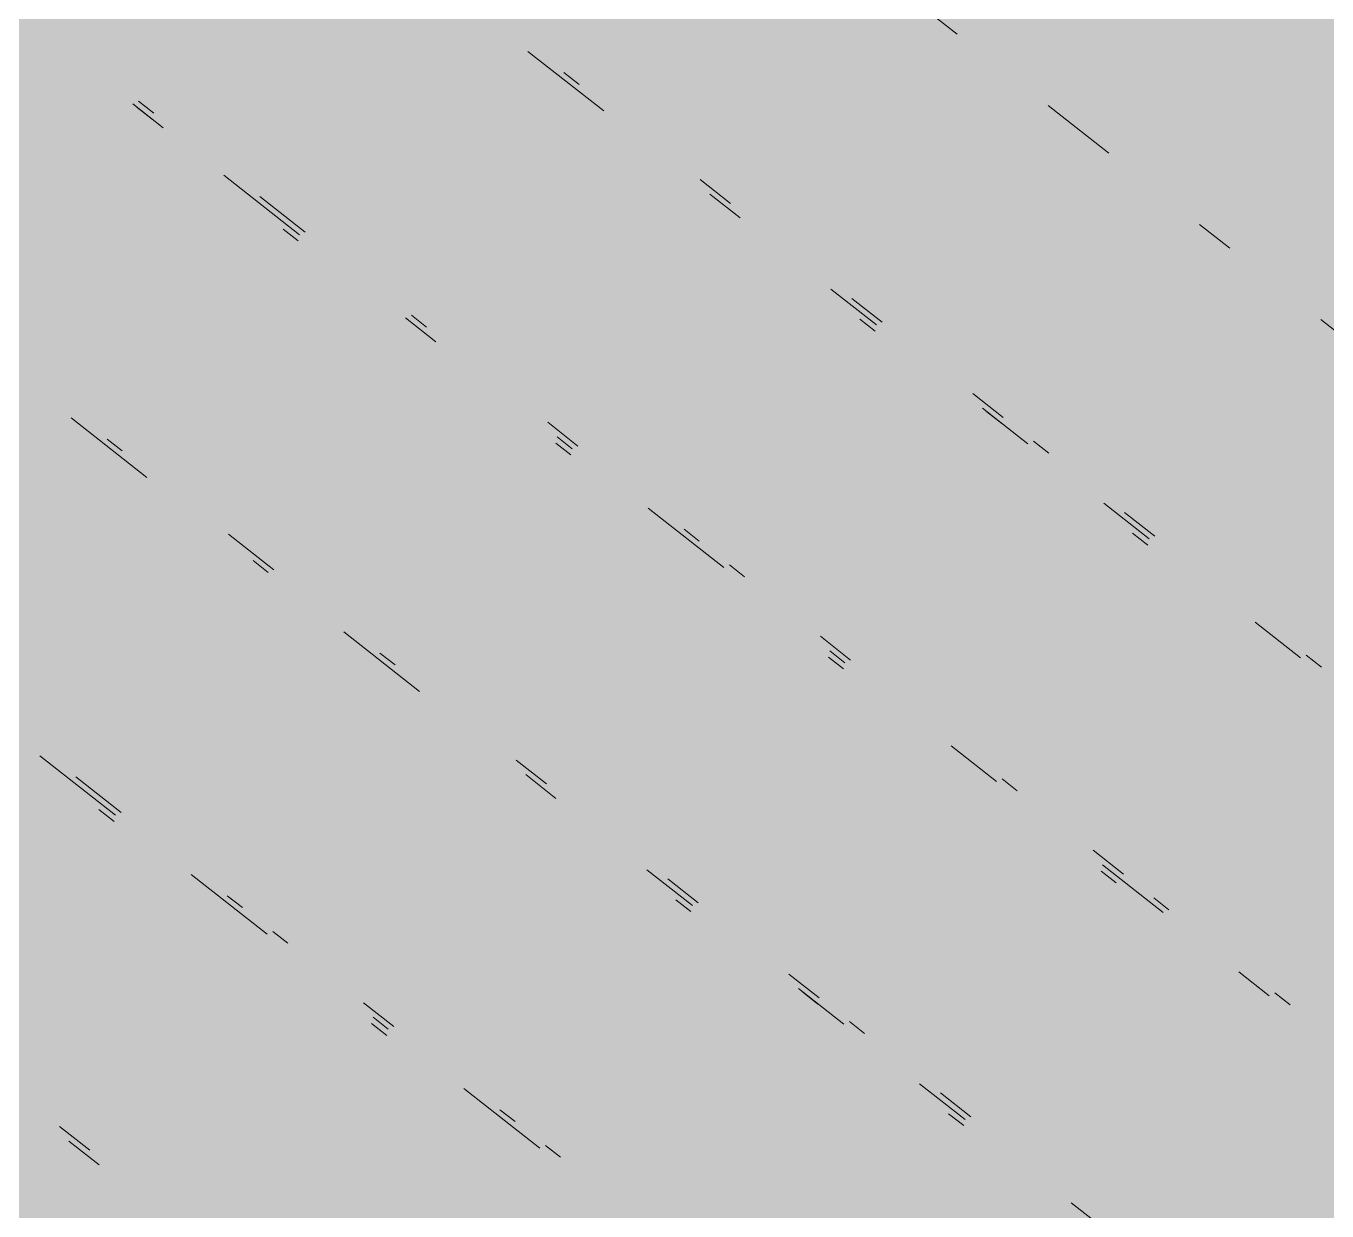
# Paper-space layout '03 3D Building and Roof' of a CAD drawing. Header units: millimetres. Extents: x 5 to 415, y 5 to 292.
# Drawn here: x 278.572 to 281.434, y 73.742 to 76.349 of the extents above; entities that cross this region are included whole.
import ezdxf

# ---------------------------------------------------------------- set-up
doc = ezdxf.new("R2010")
doc.units = ezdxf.units.MM
doc.layers.add('EXISTING', color=7, linetype='Continuous')
doc.layers.add('IMAGES', color=7, linetype='Continuous')

# ---------------------------------------------------------------- blocks, each defined once
blk = doc.blocks.new('SHEET_03')
at = {"layer": 'EXISTING', "color": 250, "lineweight": 9}
for p, q in [((280.5539, 76.3835), (280.6205, 76.3312)), ((279.6763, 76.2933), (279.8429, 76.1625)), ((279.7888, 76.2207), (279.7554, 76.2468)), ((278.8531, 76.1577), (278.8198, 76.1838)), ((278.8073, 76.178), (278.8739, 76.1256)), ((278.85, 76.144), (278.8167, 76.1701)), ((280.8205, 76.1742), (280.9538, 76.0696)), ((279.0072, 76.021), (279.1739, 75.8902)), ((280.122, 75.9591), (280.0554, 76.0114)), ((279.1864, 75.8961), (279.0864, 75.9745)), ((280.0762, 75.9794), (280.1429, 75.9271)), ((279.1708, 75.8765), (279.1375, 75.9027)), ((281.1537, 75.9126), (281.2204, 75.8603)), ((280.3428, 75.7701), (280.4428, 75.6916)), ((280.4553, 75.6975), (280.3886, 75.7498)), ((279.4072, 75.7071), (279.4738, 75.6548)), ((279.453, 75.6868), (279.4197, 75.713)), ((280.4397, 75.678), (280.4064, 75.7041)), ((281.4203, 75.7034), (281.5536, 75.5987)), ((280.7219, 75.4882), (280.6552, 75.5405)), ((280.6761, 75.5085), (280.7761, 75.43)), ((280.7188, 75.4745), (280.6855, 75.5007)), ((278.6715, 75.4871), (278.8381, 75.3563)), ((279.7862, 75.4252), (279.7196, 75.4775)), ((278.7839, 75.4145), (278.7506, 75.4407)), ((279.7404, 75.4455), (279.7738, 75.4193)), ((279.7707, 75.4057), (279.7374, 75.4318)), ((280.8219, 75.4097), (280.7885, 75.4359)), ((280.9427, 75.2992), (281.0427, 75.2208)), ((279.9404, 75.2886), (280.107, 75.1578)), ((281.0552, 75.2266), (280.9885, 75.279)), ((280.0529, 75.2159), (280.0195, 75.2421)), ((279.1172, 75.1529), (279.0172, 75.2314)), ((281.0396, 75.2071), (281.0063, 75.2332)), ((279.0714, 75.1732), (279.1047, 75.1471)), ((280.1528, 75.1375), (280.1195, 75.1636)), ((281.276, 75.0377), (281.3759, 74.9592)), ((279.2714, 75.0163), (279.438, 74.8855)), ((280.3861, 74.9543), (280.3195, 75.0067)), ((279.3838, 74.9436), (279.3505, 74.9698)), ((280.3706, 74.9348), (280.3373, 74.961)), ((280.3403, 74.9746), (280.3736, 74.9485)), ((281.4218, 74.9389), (281.3884, 74.965)), ((280.6069, 74.7654), (280.7069, 74.6869)), ((278.6023, 74.744), (278.769, 74.6132)), ((279.7171, 74.6821), (279.6504, 74.7344)), ((278.7814, 74.619), (278.6815, 74.6975)), ((279.6713, 74.7024), (279.7379, 74.65)), ((280.7527, 74.6666), (280.7194, 74.6928)), ((278.7659, 74.5995), (278.7326, 74.6257)), ((280.986, 74.4835), (280.9194, 74.5358)), ((280.9402, 74.5038), (281.0735, 74.3991)), ((278.9356, 74.4824), (279.1022, 74.3516)), ((279.9379, 74.4931), (280.0379, 74.4146)), ((280.0504, 74.4205), (279.9837, 74.4728)), ((280.9705, 74.4639), (280.9371, 74.4901)), ((279.0481, 74.4098), (279.0147, 74.4359)), ((280.0348, 74.4009), (280.0015, 74.4271)), ((281.086, 74.405), (281.0527, 74.4312)), ((279.148, 74.3313), (279.1147, 74.3575)), ((281.2401, 74.2684), (281.3068, 74.216)), ((280.317, 74.2112), (280.2503, 74.2635)), ((280.2712, 74.2315), (280.3711, 74.153)), ((280.3139, 74.1975), (280.2806, 74.2237)), ((281.3526, 74.1957), (281.3193, 74.2219)), ((279.3813, 74.1482), (279.3147, 74.2005)), ((279.3658, 74.1286), (279.3324, 74.1548)), ((279.3355, 74.1685), (279.3688, 74.1423)), ((280.4169, 74.1327), (280.3836, 74.1589)), ((279.5355, 74.0115), (279.7021, 73.8807)), ((280.5378, 74.0222), (280.6377, 73.9437)), ((280.6502, 73.9496), (280.5836, 74.0019)), ((279.6479, 73.9389), (279.6146, 73.9651)), ((280.6347, 73.9301), (280.6014, 73.9562)), ((278.7123, 73.8759), (278.6456, 73.9282)), ((278.6665, 73.8962), (278.7331, 73.8439)), ((279.7479, 73.8604), (279.7146, 73.8866)), ((280.871, 73.7606), (280.971, 73.6822))]:
    blk.add_line(p, q, dxfattribs=at)
at = {"layer": 'IMAGES', "color": 7}
for points in [[(278.4455, 76.3482), (278.6382, 76.3482), (278.4455, 76.4446), (278.6382, 76.4446)], [(278.6382, 76.3482), (278.7345, 76.3482), (278.6382, 76.4446), (278.7345, 76.4446)], [(278.7345, 76.3482), (278.8309, 76.3482), (278.7345, 76.4446), (278.8309, 76.4446)], [(278.8309, 76.3482), (279.3127, 76.3482), (278.8309, 76.4446), (279.3127, 76.4446)], [(279.3127, 76.3482), (279.4091, 76.3482), (279.3127, 76.4446), (279.4091, 76.4446)], [(279.4091, 76.3482), (279.6982, 76.3482), (279.4091, 76.4446), (279.6982, 76.4446)], [(279.6982, 76.3482), (279.7945, 76.3482), (279.6982, 76.4446), (279.7945, 76.4446)], [(279.7945, 76.3482), (280.3727, 76.3482), (279.7945, 76.4446), (280.3727, 76.4446)], [(280.3727, 76.3482), (280.4691, 76.3482), (280.3727, 76.4446), (280.4691, 76.4446)], [(280.4691, 76.3482), (280.7582, 76.3482), (280.4691, 76.4446), (280.7582, 76.4446)], [(280.7582, 76.3482), (280.8545, 76.3482), (280.7582, 76.4446), (280.8545, 76.4446)], [(280.8545, 76.3482), (280.9509, 76.3482), (280.8545, 76.4446), (280.9509, 76.4446)], [(280.9509, 76.3482), (281.4327, 76.3482), (280.9509, 76.4446), (281.4327, 76.4446)], [(281.4327, 76.3482), (281.5291, 76.3482), (281.4327, 76.4446), (281.5291, 76.4446)], [(278.5418, 76.2518), (278.7345, 76.2518), (278.5418, 76.3482), (278.7345, 76.3482)], [(278.7345, 76.2518), (278.8309, 76.2518), (278.7345, 76.3482), (278.8309, 76.3482)], [(278.8309, 76.2518), (278.9273, 76.2518), (278.8309, 76.3482), (278.9273, 76.3482)], [(278.9273, 76.2518), (279.4091, 76.2518), (278.9273, 76.3482), (279.4091, 76.3482)], [(279.4091, 76.2518), (279.5055, 76.2518), (279.4091, 76.3482), (279.5055, 76.3482)], [(279.5055, 76.2518), (279.6018, 76.2518), (279.5055, 76.3482), (279.6018, 76.3482)], [(279.6018, 76.2518), (279.7945, 76.2518), (279.6018, 76.3482), (279.7945, 76.3482)], [(279.7945, 76.2518), (279.8909, 76.2518), (279.7945, 76.3482), (279.8909, 76.3482)], [(279.8909, 76.2518), (280.3727, 76.2518), (279.8909, 76.3482), (280.3727, 76.3482)], [(280.3727, 76.2518), (280.4691, 76.2518), (280.3727, 76.3482), (280.4691, 76.3482)], [(280.4691, 76.2518), (280.5655, 76.2518), (280.4691, 76.3482), (280.5655, 76.3482)], [(280.5655, 76.2518), (280.6618, 76.2518), (280.5655, 76.3482), (280.6618, 76.3482)], [(280.6618, 76.2518), (280.7582, 76.2518), (280.6618, 76.3482), (280.7582, 76.3482)], [(280.7582, 76.2518), (280.8545, 76.2518), (280.7582, 76.3482), (280.8545, 76.3482)], [(280.8545, 76.2518), (280.9509, 76.2518), (280.8545, 76.3482), (280.9509, 76.3482)], [(280.9509, 76.2518), (281.1436, 76.2518), (280.9509, 76.3482), (281.1436, 76.3482)], [(281.1436, 76.2518), (281.5291, 76.2518), (281.1436, 76.3482), (281.5291, 76.3482)], [(278.5418, 76.1554), (278.6382, 76.1554), (278.5418, 76.2518), (278.6382, 76.2518)], [(278.6382, 76.1554), (278.7345, 76.1554), (278.6382, 76.2518), (278.7345, 76.2518)], [(278.7345, 76.1554), (278.8309, 76.1554), (278.7345, 76.2518), (278.8309, 76.2518)], [(278.8309, 76.1554), (278.9273, 76.1554), (278.8309, 76.2518), (278.9273, 76.2518)], [(278.9273, 76.1554), (279.0236, 76.1554), (278.9273, 76.2518), (279.0236, 76.2518)], [(279.0236, 76.1554), (279.12, 76.1554), (279.0236, 76.2518), (279.12, 76.2518)], [(279.12, 76.1554), (279.6982, 76.1554), (279.12, 76.2518), (279.6982, 76.2518)], [(279.6982, 76.1554), (279.8909, 76.1554), (279.6982, 76.2518), (279.8909, 76.2518)], [(279.8909, 76.1554), (279.9873, 76.1554), (279.8909, 76.2518), (279.9873, 76.2518)], [(279.9873, 76.1554), (280.4691, 76.1554), (279.9873, 76.2518), (280.4691, 76.2518)], [(280.4691, 76.1554), (280.5655, 76.1554), (280.4691, 76.2518), (280.5655, 76.2518)], [(280.5655, 76.1554), (280.6618, 76.1554), (280.5655, 76.2518), (280.6618, 76.2518)], [(280.6618, 76.1554), (280.7582, 76.1554), (280.6618, 76.2518), (280.7582, 76.2518)], [(280.7582, 76.1554), (281.0473, 76.1554), (280.7582, 76.2518), (281.0473, 76.2518)], [(281.0473, 76.1554), (281.1436, 76.1554), (281.0473, 76.2518), (281.1436, 76.2518)], [(281.1436, 76.1554), (281.24, 76.1554), (281.1436, 76.2518), (281.24, 76.2518)], [(281.24, 76.1554), (281.6255, 76.1554), (281.24, 76.2518), (281.6255, 76.2518)], [(278.1564, 76.059), (278.6382, 76.059), (278.1564, 76.1554), (278.6382, 76.1554)], [(278.6382, 76.059), (278.7345, 76.059), (278.6382, 76.1554), (278.7345, 76.1554)], [(278.7345, 76.059), (278.8309, 76.059), (278.7345, 76.1554), (278.8309, 76.1554)], [(278.8309, 76.059), (278.9273, 76.059), (278.8309, 76.1554), (278.9273, 76.1554)], [(278.9273, 76.059), (279.0236, 76.059), (278.9273, 76.1554), (279.0236, 76.1554)], [(279.0236, 76.059), (279.12, 76.059), (279.0236, 76.1554), (279.12, 76.1554)], [(279.12, 76.059), (279.2164, 76.059), (279.12, 76.1554), (279.2164, 76.1554)], [(279.2164, 76.059), (279.7945, 76.059), (279.2164, 76.1554), (279.7945, 76.1554)], [(279.7945, 76.059), (279.9873, 76.059), (279.7945, 76.1554), (279.9873, 76.1554)], [(279.9873, 76.059), (280.0836, 76.059), (279.9873, 76.1554), (280.0836, 76.1554)], [(280.0836, 76.059), (280.18, 76.059), (280.0836, 76.1554), (280.18, 76.1554)], [(280.18, 76.059), (280.6618, 76.059), (280.18, 76.1554), (280.6618, 76.1554)], [(280.6618, 76.059), (280.7582, 76.059), (280.6618, 76.1554), (280.7582, 76.1554)], [(280.7582, 76.059), (280.8545, 76.059), (280.7582, 76.1554), (280.8545, 76.1554)], [(280.8545, 76.059), (280.9509, 76.059), (280.8545, 76.1554), (280.9509, 76.1554)], [(280.9509, 76.059), (281.0473, 76.059), (280.9509, 76.1554), (281.0473, 76.1554)], [(281.0473, 76.059), (281.1436, 76.059), (281.0473, 76.1554), (281.1436, 76.1554)], [(281.1436, 76.059), (281.24, 76.059), (281.1436, 76.1554), (281.24, 76.1554)], [(281.24, 76.059), (281.3364, 76.059), (281.24, 76.1554), (281.3364, 76.1554)], [(281.3364, 76.059), (281.8182, 76.059), (281.3364, 76.1554), (281.8182, 76.1554)], [(278.2527, 75.9626), (278.7345, 75.9626), (278.2527, 76.059), (278.7345, 76.059)], [(278.7345, 75.9626), (278.8309, 75.9626), (278.7345, 76.059), (278.8309, 76.059)], [(278.8309, 75.9626), (278.9273, 75.9626), (278.8309, 76.059), (278.9273, 76.059)], [(278.9273, 75.9626), (279.0236, 75.9626), (278.9273, 76.059), (279.0236, 76.059)], [(279.0236, 75.9626), (279.12, 75.9626), (279.0236, 76.059), (279.12, 76.059)], [(279.12, 75.9626), (279.2164, 75.9626), (279.12, 76.059), (279.2164, 76.059)], [(279.2164, 75.9626), (279.3127, 75.9626), (279.2164, 76.059), (279.3127, 76.059)], [(279.3127, 75.9626), (279.7945, 75.9626), (279.3127, 76.059), (279.7945, 76.059)], [(279.7945, 75.9626), (279.8909, 75.9626), (279.7945, 76.059), (279.8909, 76.059)], [(279.8909, 75.9626), (279.9873, 75.9626), (279.8909, 76.059), (279.9873, 76.059)], [(279.9873, 75.9626), (280.18, 75.9626), (279.9873, 76.059), (280.18, 76.059)], [(280.18, 75.9626), (280.2764, 75.9626), (280.18, 76.059), (280.2764, 76.059)], [(280.2764, 75.9626), (280.7582, 75.9626), (280.2764, 76.059), (280.7582, 76.059)], [(280.7582, 75.9626), (280.8545, 75.9626), (280.7582, 76.059), (280.8545, 76.059)], [(280.8545, 75.9626), (280.9509, 75.9626), (280.8545, 76.059), (280.9509, 76.059)], [(280.9509, 75.9626), (281.0473, 75.9626), (280.9509, 76.059), (281.0473, 76.059)], [(281.0473, 75.9626), (281.3364, 75.9626), (281.0473, 76.059), (281.3364, 76.059)], [(281.3364, 75.9626), (281.4327, 75.9626), (281.3364, 76.059), (281.4327, 76.059)], [(281.4327, 75.9626), (281.5291, 75.9626), (281.4327, 76.059), (281.5291, 76.059)], [(278.3491, 75.8662), (278.8309, 75.8662), (278.3491, 75.9626), (278.8309, 75.9626)], [(278.8309, 75.8662), (279.0236, 75.8662), (278.8309, 75.9626), (279.0236, 75.9626)], [(279.0236, 75.8662), (279.2164, 75.8662), (279.0236, 75.9626), (279.2164, 75.9626)], [(279.2164, 75.8662), (279.3127, 75.8662), (279.2164, 75.9626), (279.3127, 75.9626)], [(279.3127, 75.8662), (279.4091, 75.8662), (279.3127, 75.9626), (279.4091, 75.9626)], [(279.4091, 75.8662), (279.8909, 75.8662), (279.4091, 75.9626), (279.8909, 75.9626)], [(279.8909, 75.8662), (279.9873, 75.8662), (279.8909, 75.9626), (279.9873, 75.9626)], [(279.9873, 75.8662), (280.0836, 75.8662), (279.9873, 75.9626), (280.0836, 75.9626)], [(280.0836, 75.8662), (280.2764, 75.8662), (280.0836, 75.9626), (280.2764, 75.9626)], [(280.2764, 75.8662), (280.3727, 75.8662), (280.2764, 75.9626), (280.3727, 75.9626)], [(280.3727, 75.8662), (280.8545, 75.8662), (280.3727, 75.9626), (280.8545, 75.9626)], [(280.8545, 75.8662), (280.9509, 75.8662), (280.8545, 75.9626), (280.9509, 75.9626)], [(280.9509, 75.8662), (281.0473, 75.8662), (280.9509, 75.9626), (281.0473, 75.9626)], [(281.0473, 75.8662), (281.1436, 75.8662), (281.0473, 75.9626), (281.1436, 75.9626)], [(281.1436, 75.8662), (281.24, 75.8662), (281.1436, 75.9626), (281.24, 75.9626)], [(281.24, 75.8662), (281.4327, 75.8662), (281.24, 75.9626), (281.4327, 75.9626)], [(281.4327, 75.8662), (281.6255, 75.8662), (281.4327, 75.9626), (281.6255, 75.9626)], [(278.5418, 75.7698), (279.0236, 75.7698), (278.5418, 75.8662), (279.0236, 75.8662)], [(279.0236, 75.7698), (279.12, 75.7698), (279.0236, 75.8662), (279.12, 75.8662)], [(279.12, 75.7698), (279.2164, 75.7698), (279.12, 75.8662), (279.2164, 75.8662)], [(279.2164, 75.7698), (279.4091, 75.7698), (279.2164, 75.8662), (279.4091, 75.8662)], [(279.4091, 75.7698), (279.5055, 75.7698), (279.4091, 75.8662), (279.5055, 75.8662)], [(279.5055, 75.7698), (279.9873, 75.7698), (279.5055, 75.8662), (279.9873, 75.8662)], [(279.9873, 75.7698), (280.0836, 75.7698), (279.9873, 75.8662), (280.0836, 75.8662)], [(280.0836, 75.7698), (280.18, 75.7698), (280.0836, 75.8662), (280.18, 75.8662)], [(280.18, 75.7698), (280.3727, 75.7698), (280.18, 75.8662), (280.3727, 75.8662)], [(280.3727, 75.7698), (280.4691, 75.7698), (280.3727, 75.8662), (280.4691, 75.8662)], [(280.4691, 75.7698), (280.5655, 75.7698), (280.4691, 75.8662), (280.5655, 75.8662)], [(280.5655, 75.7698), (281.0473, 75.7698), (280.5655, 75.8662), (281.0473, 75.8662)], [(281.0473, 75.7698), (281.1436, 75.7698), (281.0473, 75.8662), (281.1436, 75.8662)], [(281.1436, 75.7698), (281.24, 75.7698), (281.1436, 75.8662), (281.24, 75.8662)], [(281.24, 75.7698), (281.3364, 75.7698), (281.24, 75.8662), (281.3364, 75.8662)], [(281.3364, 75.7698), (281.4327, 75.7698), (281.3364, 75.8662), (281.4327, 75.8662)], [(281.4327, 75.7698), (281.5291, 75.7698), (281.4327, 75.8662), (281.5291, 75.8662)], [(278.5418, 75.6734), (278.6382, 75.6734), (278.5418, 75.7698), (278.6382, 75.7698)], [(278.6382, 75.6734), (279.12, 75.6734), (278.6382, 75.7698), (279.12, 75.7698)], [(279.12, 75.6734), (279.2164, 75.6734), (279.12, 75.7698), (279.2164, 75.7698)], [(279.2164, 75.6734), (279.3127, 75.6734), (279.2164, 75.7698), (279.3127, 75.7698)], [(279.3127, 75.6734), (279.5055, 75.6734), (279.3127, 75.7698), (279.5055, 75.7698)], [(279.5055, 75.6734), (280.0836, 75.6734), (279.5055, 75.7698), (280.0836, 75.7698)], [(280.0836, 75.6734), (280.18, 75.6734), (280.0836, 75.7698), (280.18, 75.7698)], [(280.18, 75.6734), (280.2764, 75.6734), (280.18, 75.7698), (280.2764, 75.7698)], [(280.2764, 75.6734), (280.3727, 75.6734), (280.2764, 75.7698), (280.3727, 75.7698)], [(280.3727, 75.6734), (280.4691, 75.6734), (280.3727, 75.7698), (280.4691, 75.7698)], [(280.4691, 75.6734), (280.5655, 75.6734), (280.4691, 75.7698), (280.5655, 75.7698)], [(280.5655, 75.6734), (280.6618, 75.6734), (280.5655, 75.7698), (280.6618, 75.7698)], [(280.6618, 75.6734), (281.24, 75.6734), (280.6618, 75.7698), (281.24, 75.7698)], [(281.24, 75.6734), (281.3364, 75.6734), (281.24, 75.7698), (281.3364, 75.7698)], [(281.3364, 75.6734), (281.5291, 75.6734), (281.3364, 75.7698), (281.5291, 75.7698)], [(278.5418, 75.577), (278.6382, 75.577), (278.5418, 75.6734), (278.6382, 75.6734)], [(278.6382, 75.577), (278.7345, 75.577), (278.6382, 75.6734), (278.7345, 75.6734)], [(278.7345, 75.577), (278.8309, 75.577), (278.7345, 75.6734), (278.8309, 75.6734)], [(278.8309, 75.577), (279.3127, 75.577), (278.8309, 75.6734), (279.3127, 75.6734)], [(279.3127, 75.577), (279.4091, 75.577), (279.3127, 75.6734), (279.4091, 75.6734)], [(279.4091, 75.577), (279.6018, 75.577), (279.4091, 75.6734), (279.6018, 75.6734)], [(279.6018, 75.577), (279.6982, 75.577), (279.6018, 75.6734), (279.6982, 75.6734)], [(279.6982, 75.577), (279.7945, 75.577), (279.6982, 75.6734), (279.7945, 75.6734)], [(279.7945, 75.577), (280.2764, 75.577), (279.7945, 75.6734), (280.2764, 75.6734)], [(280.2764, 75.577), (280.3727, 75.577), (280.2764, 75.6734), (280.3727, 75.6734)], [(280.3727, 75.577), (280.4691, 75.577), (280.3727, 75.6734), (280.4691, 75.6734)], [(280.4691, 75.577), (280.5655, 75.577), (280.4691, 75.6734), (280.5655, 75.6734)], [(280.5655, 75.577), (280.6618, 75.577), (280.5655, 75.6734), (280.6618, 75.6734)], [(280.6618, 75.577), (280.7582, 75.577), (280.6618, 75.6734), (280.7582, 75.6734)], [(280.7582, 75.577), (281.24, 75.577), (280.7582, 75.6734), (281.24, 75.6734)], [(281.24, 75.577), (281.3364, 75.577), (281.24, 75.6734), (281.3364, 75.6734)], [(281.3364, 75.577), (281.4327, 75.577), (281.3364, 75.6734), (281.4327, 75.6734)], [(281.4327, 75.577), (281.5291, 75.577), (281.4327, 75.6734), (281.5291, 75.6734)], [(278.5418, 75.4806), (278.7345, 75.4806), (278.5418, 75.577), (278.7345, 75.577)], [(278.7345, 75.4806), (278.8309, 75.4806), (278.7345, 75.577), (278.8309, 75.577)], [(278.8309, 75.4806), (278.9273, 75.4806), (278.8309, 75.577), (278.9273, 75.577)], [(278.9273, 75.4806), (279.5055, 75.4806), (278.9273, 75.577), (279.5055, 75.577)], [(279.5055, 75.4806), (279.6018, 75.4806), (279.5055, 75.577), (279.6018, 75.577)], [(279.6018, 75.4806), (279.6982, 75.4806), (279.6018, 75.577), (279.6982, 75.577)], [(279.6982, 75.4806), (279.7945, 75.4806), (279.6982, 75.577), (279.7945, 75.577)], [(279.7945, 75.4806), (279.8909, 75.4806), (279.7945, 75.577), (279.8909, 75.577)], [(279.8909, 75.4806), (280.3727, 75.4806), (279.8909, 75.577), (280.3727, 75.577)], [(280.3727, 75.4806), (280.4691, 75.4806), (280.3727, 75.577), (280.4691, 75.577)], [(280.4691, 75.4806), (280.5655, 75.4806), (280.4691, 75.577), (280.5655, 75.577)], [(280.5655, 75.4806), (280.7582, 75.4806), (280.5655, 75.577), (280.7582, 75.577)], [(280.7582, 75.4806), (280.8545, 75.4806), (280.7582, 75.577), (280.8545, 75.577)], [(280.8545, 75.4806), (281.3364, 75.4806), (280.8545, 75.577), (281.3364, 75.577)], [(281.3364, 75.4806), (281.4327, 75.4806), (281.3364, 75.577), (281.4327, 75.577)], [(281.4327, 75.4806), (281.5291, 75.4806), (281.4327, 75.577), (281.5291, 75.577)], [(278.5418, 75.3842), (278.6382, 75.3842), (278.5418, 75.4806), (278.6382, 75.4806)], [(278.6382, 75.3842), (278.8309, 75.3842), (278.6382, 75.4806), (278.8309, 75.4806)], [(278.8309, 75.3842), (278.9273, 75.3842), (278.8309, 75.4806), (278.9273, 75.4806)], [(278.9273, 75.3842), (279.0236, 75.3842), (278.9273, 75.4806), (279.0236, 75.4806)], [(279.0236, 75.3842), (279.5055, 75.3842), (279.0236, 75.4806), (279.5055, 75.4806)], [(279.5055, 75.3842), (279.6018, 75.3842), (279.5055, 75.4806), (279.6018, 75.4806)], [(279.6018, 75.3842), (279.6982, 75.3842), (279.6018, 75.4806), (279.6982, 75.4806)], [(279.6982, 75.3842), (279.8909, 75.3842), (279.6982, 75.4806), (279.8909, 75.4806)], [(279.8909, 75.3842), (279.9873, 75.3842), (279.8909, 75.4806), (279.9873, 75.4806)], [(279.9873, 75.3842), (280.5655, 75.3842), (279.9873, 75.4806), (280.5655, 75.4806)], [(280.5655, 75.3842), (280.6618, 75.3842), (280.5655, 75.4806), (280.6618, 75.4806)], [(280.6618, 75.3842), (280.8545, 75.3842), (280.6618, 75.4806), (280.8545, 75.4806)], [(280.8545, 75.3842), (280.9509, 75.3842), (280.8545, 75.4806), (280.9509, 75.4806)], [(280.9509, 75.3842), (281.0473, 75.3842), (280.9509, 75.4806), (281.0473, 75.4806)], [(281.0473, 75.3842), (281.5291, 75.3842), (281.0473, 75.4806), (281.5291, 75.4806)], [(278.1564, 75.2878), (278.6382, 75.2878), (278.1564, 75.3842), (278.6382, 75.3842)], [(278.6382, 75.2878), (278.7345, 75.2878), (278.6382, 75.3842), (278.7345, 75.3842)], [(278.7345, 75.2878), (278.9273, 75.2878), (278.7345, 75.3842), (278.9273, 75.3842)], [(278.9273, 75.2878), (279.0236, 75.2878), (278.9273, 75.3842), (279.0236, 75.3842)], [(279.0236, 75.2878), (279.6018, 75.2878), (279.0236, 75.3842), (279.6018, 75.3842)], [(279.6018, 75.2878), (279.6982, 75.2878), (279.6018, 75.3842), (279.6982, 75.3842)], [(279.6982, 75.2878), (279.7945, 75.2878), (279.6982, 75.3842), (279.7945, 75.3842)], [(279.7945, 75.2878), (279.9873, 75.2878), (279.7945, 75.3842), (279.9873, 75.3842)], [(279.9873, 75.2878), (280.0836, 75.2878), (279.9873, 75.3842), (280.0836, 75.3842)], [(280.0836, 75.2878), (280.18, 75.2878), (280.0836, 75.3842), (280.18, 75.3842)], [(280.18, 75.2878), (280.7582, 75.2878), (280.18, 75.3842), (280.7582, 75.3842)], [(280.7582, 75.2878), (280.8545, 75.2878), (280.7582, 75.3842), (280.8545, 75.3842)], [(280.8545, 75.2878), (280.9509, 75.2878), (280.8545, 75.3842), (280.9509, 75.3842)], [(280.9509, 75.2878), (281.0473, 75.2878), (280.9509, 75.3842), (281.0473, 75.3842)], [(281.0473, 75.2878), (281.6255, 75.2878), (281.0473, 75.3842), (281.6255, 75.3842)], [(278.2527, 75.1914), (278.7345, 75.1914), (278.2527, 75.2878), (278.7345, 75.2878)], [(278.7345, 75.1914), (278.8309, 75.1914), (278.7345, 75.2878), (278.8309, 75.2878)], [(278.8309, 75.1914), (278.9273, 75.1914), (278.8309, 75.2878), (278.9273, 75.2878)], [(278.9273, 75.1914), (279.12, 75.1914), (278.9273, 75.2878), (279.12, 75.2878)], [(279.12, 75.1914), (279.2164, 75.1914), (279.12, 75.2878), (279.2164, 75.2878)], [(279.2164, 75.1914), (279.7945, 75.1914), (279.2164, 75.2878), (279.7945, 75.2878)], [(279.7945, 75.1914), (279.8909, 75.1914), (279.7945, 75.2878), (279.8909, 75.2878)], [(279.8909, 75.1914), (280.0836, 75.1914), (279.8909, 75.2878), (280.0836, 75.2878)], [(280.0836, 75.1914), (280.18, 75.1914), (280.0836, 75.2878), (280.18, 75.2878)], [(280.18, 75.1914), (280.2764, 75.1914), (280.18, 75.2878), (280.2764, 75.2878)], [(280.2764, 75.1914), (280.7582, 75.1914), (280.2764, 75.2878), (280.7582, 75.2878)], [(280.7582, 75.1914), (280.8545, 75.1914), (280.7582, 75.2878), (280.8545, 75.2878)], [(280.8545, 75.1914), (280.9509, 75.1914), (280.8545, 75.2878), (280.9509, 75.2878)], [(280.9509, 75.1914), (281.1436, 75.1914), (280.9509, 75.2878), (281.1436, 75.2878)], [(281.1436, 75.1914), (281.24, 75.1914), (281.1436, 75.2878), (281.24, 75.2878)], [(281.24, 75.1914), (281.3364, 75.1914), (281.24, 75.2878), (281.3364, 75.2878)], [(281.3364, 75.1914), (281.7218, 75.1914), (281.3364, 75.2878), (281.7218, 75.2878)], [(278.3491, 75.095), (278.9273, 75.095), (278.3491, 75.1914), (278.9273, 75.1914)], [(278.9273, 75.095), (279.0236, 75.095), (278.9273, 75.1914), (279.0236, 75.1914)], [(279.0236, 75.095), (279.2164, 75.095), (279.0236, 75.1914), (279.2164, 75.1914)], [(279.2164, 75.095), (279.8909, 75.095), (279.2164, 75.1914), (279.8909, 75.1914)], [(279.8909, 75.095), (279.9873, 75.095), (279.8909, 75.1914), (279.9873, 75.1914)], [(279.9873, 75.095), (280.18, 75.095), (279.9873, 75.1914), (280.18, 75.1914)], [(280.18, 75.095), (280.2764, 75.095), (280.18, 75.1914), (280.2764, 75.1914)], [(280.2764, 75.095), (280.3727, 75.095), (280.2764, 75.1914), (280.3727, 75.1914)], [(280.3727, 75.095), (280.8545, 75.095), (280.3727, 75.1914), (280.8545, 75.1914)], [(280.8545, 75.095), (280.9509, 75.095), (280.8545, 75.1914), (280.9509, 75.1914)], [(280.9509, 75.095), (281.0473, 75.095), (280.9509, 75.1914), (281.0473, 75.1914)], [(281.0473, 75.095), (281.1436, 75.095), (281.0473, 75.1914), (281.1436, 75.1914)], [(281.1436, 75.095), (281.24, 75.095), (281.1436, 75.1914), (281.24, 75.1914)], [(281.24, 75.095), (281.3364, 75.095), (281.24, 75.1914), (281.3364, 75.1914)], [(281.3364, 75.095), (281.4327, 75.095), (281.3364, 75.1914), (281.4327, 75.1914)], [(281.4327, 75.095), (281.8182, 75.095), (281.4327, 75.1914), (281.8182, 75.1914)], [(278.5418, 74.9986), (279.0236, 74.9986), (278.5418, 75.095), (279.0236, 75.095)], [(279.0236, 74.9986), (279.12, 74.9986), (279.0236, 75.095), (279.12, 75.095)], [(279.12, 74.9986), (279.2164, 74.9986), (279.12, 75.095), (279.2164, 75.095)], [(279.2164, 74.9986), (279.3127, 74.9986), (279.2164, 75.095), (279.3127, 75.095)], [(279.3127, 74.9986), (279.4091, 74.9986), (279.3127, 75.095), (279.4091, 75.095)], [(279.4091, 74.9986), (279.5055, 74.9986), (279.4091, 75.095), (279.5055, 75.095)], [(279.5055, 74.9986), (279.9873, 74.9986), (279.5055, 75.095), (279.9873, 75.095)], [(279.9873, 74.9986), (280.0836, 74.9986), (279.9873, 75.095), (280.0836, 75.095)], [(280.0836, 74.9986), (280.18, 74.9986), (280.0836, 75.095), (280.18, 75.095)], [(280.18, 74.9986), (280.3727, 74.9986), (280.18, 75.095), (280.3727, 75.095)], [(280.3727, 74.9986), (280.4691, 74.9986), (280.3727, 75.095), (280.4691, 75.095)], [(280.4691, 74.9986), (280.5655, 74.9986), (280.4691, 75.095), (280.5655, 75.095)], [(280.5655, 74.9986), (281.0473, 74.9986), (280.5655, 75.095), (281.0473, 75.095)], [(281.0473, 74.9986), (281.1436, 74.9986), (281.0473, 75.095), (281.1436, 75.095)], [(281.1436, 74.9986), (281.24, 74.9986), (281.1436, 75.095), (281.24, 75.095)], [(281.24, 74.9986), (281.3364, 74.9986), (281.24, 75.095), (281.3364, 75.095)], [(281.3364, 74.9986), (281.4327, 74.9986), (281.3364, 75.095), (281.4327, 75.095)], [(281.4327, 74.9986), (281.5291, 74.9986), (281.4327, 75.095), (281.5291, 75.095)], [(278.4455, 74.9022), (278.6382, 74.9022), (278.4455, 74.9986), (278.6382, 74.9986)], [(278.6382, 74.9022), (279.12, 74.9022), (278.6382, 74.9986), (279.12, 74.9986)], [(279.12, 74.9022), (279.2164, 74.9022), (279.12, 74.9986), (279.2164, 74.9986)], [(279.2164, 74.9022), (279.3127, 74.9022), (279.2164, 74.9986), (279.3127, 74.9986)], [(279.3127, 74.9022), (279.5055, 74.9022), (279.3127, 74.9986), (279.5055, 74.9986)], [(279.5055, 74.9022), (279.6018, 74.9022), (279.5055, 74.9986), (279.6018, 74.9986)], [(279.6018, 74.9022), (280.2764, 74.9022), (279.6018, 74.9986), (280.2764, 74.9986)], [(280.2764, 74.9022), (280.4691, 74.9022), (280.2764, 74.9986), (280.4691, 74.9986)], [(280.4691, 74.9022), (280.6618, 74.9022), (280.4691, 74.9986), (280.6618, 74.9986)], [(280.6618, 74.9022), (281.1436, 74.9022), (280.6618, 74.9986), (281.1436, 74.9986)], [(281.1436, 74.9022), (281.24, 74.9022), (281.1436, 74.9986), (281.24, 74.9986)], [(281.24, 74.9022), (281.3364, 74.9022), (281.24, 74.9986), (281.3364, 74.9986)], [(281.3364, 74.9022), (281.4327, 74.9022), (281.3364, 74.9986), (281.4327, 74.9986)], [(281.4327, 74.9022), (281.5291, 74.9022), (281.4327, 74.9986), (281.5291, 74.9986)], [(278.4455, 74.7094), (278.6382, 74.7094), (278.4455, 74.9022), (278.6382, 74.9022)], [(278.6382, 74.8058), (278.7345, 74.8058), (278.6382, 74.9022), (278.7345, 74.9022)], [(278.7345, 74.8058), (279.2164, 74.8058), (278.7345, 74.9022), (279.2164, 74.9022)], [(279.2164, 74.8058), (279.3127, 74.8058), (279.2164, 74.9022), (279.3127, 74.9022)], [(279.3127, 74.8058), (279.4091, 74.8058), (279.3127, 74.9022), (279.4091, 74.9022)], [(279.4091, 74.8058), (279.5055, 74.8058), (279.4091, 74.9022), (279.5055, 74.9022)], [(279.5055, 74.8058), (279.6018, 74.8058), (279.5055, 74.9022), (279.6018, 74.9022)], [(279.6018, 74.8058), (279.6982, 74.8058), (279.6018, 74.9022), (279.6982, 74.9022)], [(279.6982, 74.8058), (280.3727, 74.8058), (279.6982, 74.9022), (280.3727, 74.9022)], [(280.3727, 74.8058), (280.4691, 74.8058), (280.3727, 74.9022), (280.4691, 74.9022)], [(280.4691, 74.7094), (280.6618, 74.7094), (280.4691, 74.9022), (280.6618, 74.9022)], [(280.6618, 74.8058), (280.7582, 74.8058), (280.6618, 74.9022), (280.7582, 74.9022)], [(280.7582, 74.8058), (281.24, 74.8058), (280.7582, 74.9022), (281.24, 74.9022)], [(281.24, 74.8058), (281.3364, 74.8058), (281.24, 74.9022), (281.3364, 74.9022)], [(281.3364, 74.8058), (281.4327, 74.8058), (281.3364, 74.9022), (281.4327, 74.9022)], [(281.4327, 74.8058), (281.5291, 74.8058), (281.4327, 74.9022), (281.5291, 74.9022)], [(278.6382, 74.7094), (278.7345, 74.7094), (278.6382, 74.8058), (278.7345, 74.8058)], [(278.7345, 74.7094), (278.8309, 74.7094), (278.7345, 74.8058), (278.8309, 74.8058)], [(278.8309, 74.7094), (279.4091, 74.7094), (278.8309, 74.8058), (279.4091, 74.8058)], [(279.4091, 74.7094), (279.5055, 74.7094), (279.4091, 74.8058), (279.5055, 74.8058)], [(279.5055, 74.7094), (279.6982, 74.7094), (279.5055, 74.8058), (279.6982, 74.8058)], [(279.6982, 74.7094), (279.7945, 74.7094), (279.6982, 74.8058), (279.7945, 74.8058)], [(279.7945, 74.7094), (279.8909, 74.7094), (279.7945, 74.8058), (279.8909, 74.8058)], [(279.8909, 74.7094), (280.3727, 74.7094), (279.8909, 74.8058), (280.3727, 74.8058)], [(280.3727, 74.7094), (280.4691, 74.7094), (280.3727, 74.8058), (280.4691, 74.8058)], [(280.6618, 74.7094), (280.7582, 74.7094), (280.6618, 74.8058), (280.7582, 74.8058)], [(280.7582, 74.7094), (280.8545, 74.7094), (280.7582, 74.8058), (280.8545, 74.8058)], [(280.8545, 74.7094), (281.4327, 74.7094), (280.8545, 74.8058), (281.4327, 74.8058)], [(281.4327, 74.7094), (281.5291, 74.7094), (281.4327, 74.8058), (281.5291, 74.8058)], [(278.5418, 74.613), (278.6382, 74.613), (278.5418, 74.7094), (278.6382, 74.7094)], [(278.6382, 74.613), (278.8309, 74.613), (278.6382, 74.7094), (278.8309, 74.7094)], [(278.8309, 74.613), (278.9273, 74.613), (278.8309, 74.7094), (278.9273, 74.7094)], [(278.9273, 74.613), (279.5055, 74.613), (278.9273, 74.7094), (279.5055, 74.7094)], [(279.5055, 74.613), (279.6018, 74.613), (279.5055, 74.7094), (279.6018, 74.7094)], [(279.6018, 74.613), (279.7945, 74.613), (279.6018, 74.7094), (279.7945, 74.7094)], [(279.7945, 74.613), (279.8909, 74.613), (279.7945, 74.7094), (279.8909, 74.7094)], [(279.8909, 74.613), (279.9873, 74.613), (279.8909, 74.7094), (279.9873, 74.7094)], [(279.9873, 74.613), (280.4691, 74.613), (279.9873, 74.7094), (280.4691, 74.7094)], [(280.4691, 74.613), (280.5655, 74.613), (280.4691, 74.7094), (280.5655, 74.7094)], [(280.5655, 74.613), (280.6618, 74.613), (280.5655, 74.7094), (280.6618, 74.7094)], [(280.6618, 74.613), (280.8545, 74.613), (280.6618, 74.7094), (280.8545, 74.7094)], [(280.8545, 74.613), (280.9509, 74.613), (280.8545, 74.7094), (280.9509, 74.7094)], [(280.9509, 74.613), (281.0473, 74.613), (280.9509, 74.7094), (281.0473, 74.7094)], [(281.0473, 74.613), (281.5291, 74.613), (281.0473, 74.7094), (281.5291, 74.7094)], [(278.5418, 74.5166), (278.6382, 74.5166), (278.5418, 74.613), (278.6382, 74.613)], [(278.6382, 74.5166), (278.7345, 74.5166), (278.6382, 74.613), (278.7345, 74.613)], [(278.7345, 74.5166), (278.9273, 74.5166), (278.7345, 74.613), (278.9273, 74.613)], [(278.9273, 74.5166), (279.0236, 74.5166), (278.9273, 74.613), (279.0236, 74.613)], [(279.0236, 74.5166), (279.6018, 74.5166), (279.0236, 74.613), (279.6018, 74.613)], [(279.6018, 74.5166), (279.6982, 74.5166), (279.6018, 74.613), (279.6982, 74.613)], [(279.6982, 74.5166), (279.8909, 74.5166), (279.6982, 74.613), (279.8909, 74.613)], [(279.8909, 74.5166), (279.9873, 74.5166), (279.8909, 74.613), (279.9873, 74.613)], [(279.9873, 74.5166), (280.0836, 74.5166), (279.9873, 74.613), (280.0836, 74.613)], [(280.0836, 74.5166), (280.6618, 74.5166), (280.0836, 74.613), (280.6618, 74.613)], [(280.6618, 74.5166), (280.7582, 74.5166), (280.6618, 74.613), (280.7582, 74.613)], [(280.7582, 74.5166), (280.8545, 74.5166), (280.7582, 74.613), (280.8545, 74.613)], [(280.8545, 74.5166), (280.9509, 74.5166), (280.8545, 74.613), (280.9509, 74.613)], [(280.9509, 74.5166), (281.0473, 74.5166), (280.9509, 74.613), (281.0473, 74.613)], [(281.0473, 74.5166), (281.1436, 74.5166), (281.0473, 74.613), (281.1436, 74.613)], [(281.1436, 74.5166), (281.6255, 74.5166), (281.1436, 74.613), (281.6255, 74.613)], [(278.06, 74.4202), (278.7345, 74.4202), (278.06, 74.5166), (278.7345, 74.5166)], [(278.7345, 74.4202), (278.8309, 74.4202), (278.7345, 74.5166), (278.8309, 74.5166)], [(278.8309, 74.4202), (278.9273, 74.4202), (278.8309, 74.5166), (278.9273, 74.5166)], [(278.9273, 74.4202), (279.0236, 74.4202), (278.9273, 74.5166), (279.0236, 74.5166)], [(279.0236, 74.4202), (279.12, 74.4202), (279.0236, 74.5166), (279.12, 74.5166)], [(279.12, 74.4202), (279.2164, 74.4202), (279.12, 74.5166), (279.2164, 74.5166)], [(279.2164, 74.4202), (279.6982, 74.4202), (279.2164, 74.5166), (279.6982, 74.5166)], [(279.6982, 74.4202), (279.7945, 74.4202), (279.6982, 74.5166), (279.7945, 74.5166)], [(279.7945, 74.4202), (279.8909, 74.4202), (279.7945, 74.5166), (279.8909, 74.5166)], [(279.8909, 74.4202), (280.0836, 74.4202), (279.8909, 74.5166), (280.0836, 74.5166)], [(280.0836, 74.4202), (280.7582, 74.4202), (280.0836, 74.5166), (280.7582, 74.5166)], [(280.7582, 74.4202), (280.8545, 74.4202), (280.7582, 74.5166), (280.8545, 74.5166)], [(280.8545, 74.4202), (280.9509, 74.4202), (280.8545, 74.5166), (280.9509, 74.5166)], [(280.9509, 74.4202), (281.0473, 74.4202), (280.9509, 74.5166), (281.0473, 74.5166)], [(281.0473, 74.4202), (281.1436, 74.4202), (281.0473, 74.5166), (281.1436, 74.5166)], [(281.1436, 74.4202), (281.24, 74.4202), (281.1436, 74.5166), (281.24, 74.5166)], [(281.24, 74.4202), (281.7218, 74.4202), (281.24, 74.5166), (281.7218, 74.5166)], [(278.3491, 74.3238), (278.8309, 74.3238), (278.3491, 74.4202), (278.8309, 74.4202)], [(278.8309, 74.3238), (278.9273, 74.3238), (278.8309, 74.4202), (278.9273, 74.4202)], [(278.9273, 74.3238), (279.0236, 74.3238), (278.9273, 74.4202), (279.0236, 74.4202)], [(279.0236, 74.3238), (279.12, 74.3238), (279.0236, 74.4202), (279.12, 74.4202)], [(279.12, 74.3238), (279.2164, 74.3238), (279.12, 74.4202), (279.2164, 74.4202)], [(279.2164, 74.3238), (279.3127, 74.3238), (279.2164, 74.4202), (279.3127, 74.4202)], [(279.3127, 74.3238), (279.8909, 74.3238), (279.3127, 74.4202), (279.8909, 74.4202)], [(279.8909, 74.3238), (279.9873, 74.3238), (279.8909, 74.4202), (279.9873, 74.4202)], [(279.9873, 74.3238), (280.18, 74.3238), (279.9873, 74.4202), (280.18, 74.4202)], [(280.18, 74.3238), (280.2764, 74.3238), (280.18, 74.4202), (280.2764, 74.4202)], [(280.2764, 74.3238), (280.3727, 74.3238), (280.2764, 74.4202), (280.3727, 74.4202)], [(280.3727, 74.3238), (280.8545, 74.3238), (280.3727, 74.4202), (280.8545, 74.4202)], [(280.8545, 74.3238), (280.9509, 74.3238), (280.8545, 74.4202), (280.9509, 74.4202)], [(280.9509, 74.3238), (281.0473, 74.3238), (280.9509, 74.4202), (281.0473, 74.4202)], [(281.0473, 74.3238), (281.1436, 74.3238), (281.0473, 74.4202), (281.1436, 74.4202)], [(281.1436, 74.3238), (281.24, 74.3238), (281.1436, 74.4202), (281.24, 74.4202)], [(281.24, 74.3238), (281.3364, 74.3238), (281.24, 74.4202), (281.3364, 74.4202)], [(281.3364, 74.3238), (281.8182, 74.3238), (281.3364, 74.4202), (281.8182, 74.4202)], [(278.4455, 74.2274), (278.9273, 74.2274), (278.4455, 74.3238), (278.9273, 74.3238)], [(278.9273, 74.2274), (279.0236, 74.2274), (278.9273, 74.3238), (279.0236, 74.3238)], [(279.0236, 74.2274), (279.12, 74.2274), (279.0236, 74.3238), (279.12, 74.3238)], [(279.12, 74.2274), (279.2164, 74.2274), (279.12, 74.3238), (279.2164, 74.3238)], [(279.2164, 74.2274), (279.3127, 74.2274), (279.2164, 74.3238), (279.3127, 74.3238)], [(279.3127, 74.2274), (279.4091, 74.2274), (279.3127, 74.3238), (279.4091, 74.3238)], [(279.4091, 74.2274), (279.5055, 74.2274), (279.4091, 74.3238), (279.5055, 74.3238)], [(279.5055, 74.2274), (279.9873, 74.2274), (279.5055, 74.3238), (279.9873, 74.3238)], [(279.9873, 74.2274), (280.0836, 74.2274), (279.9873, 74.3238), (280.0836, 74.3238)], [(280.0836, 74.2274), (280.18, 74.2274), (280.0836, 74.3238), (280.18, 74.3238)], [(280.18, 74.2274), (280.3727, 74.2274), (280.18, 74.3238), (280.3727, 74.3238)], [(280.3727, 74.2274), (280.4691, 74.2274), (280.3727, 74.3238), (280.4691, 74.3238)], [(280.4691, 74.2274), (281.0473, 74.2274), (280.4691, 74.3238), (281.0473, 74.3238)], [(281.0473, 74.2274), (281.1436, 74.2274), (281.0473, 74.3238), (281.1436, 74.3238)], [(281.1436, 74.2274), (281.24, 74.2274), (281.1436, 74.3238), (281.24, 74.3238)], [(281.24, 74.2274), (281.3364, 74.2274), (281.24, 74.3238), (281.3364, 74.3238)], [(281.3364, 74.2274), (281.4327, 74.2274), (281.3364, 74.3238), (281.4327, 74.3238)], [(281.4327, 74.2274), (281.5291, 74.2274), (281.4327, 74.3238), (281.5291, 74.3238)], [(278.5418, 74.131), (279.0236, 74.131), (278.5418, 74.2274), (279.0236, 74.2274)], [(279.0236, 74.131), (279.2164, 74.131), (279.0236, 74.2274), (279.2164, 74.2274)], [(279.2164, 74.131), (279.4091, 74.131), (279.2164, 74.2274), (279.4091, 74.2274)], [(279.4091, 74.131), (279.5055, 74.131), (279.4091, 74.2274), (279.5055, 74.2274)], [(279.5055, 74.131), (279.6018, 74.131), (279.5055, 74.2274), (279.6018, 74.2274)], [(279.6018, 74.131), (280.0836, 74.131), (279.6018, 74.2274), (280.0836, 74.2274)], [(280.0836, 74.131), (280.18, 74.131), (280.0836, 74.2274), (280.18, 74.2274)], [(280.18, 74.131), (280.2764, 74.131), (280.18, 74.2274), (280.2764, 74.2274)], [(280.2764, 74.131), (280.4691, 74.131), (280.2764, 74.2274), (280.4691, 74.2274)], [(280.4691, 74.131), (280.5655, 74.131), (280.4691, 74.2274), (280.5655, 74.2274)], [(280.5655, 74.131), (281.0473, 74.131), (280.5655, 74.2274), (281.0473, 74.2274)], [(281.0473, 74.131), (281.1436, 74.131), (281.0473, 74.2274), (281.1436, 74.2274)], [(281.1436, 74.131), (281.24, 74.131), (281.1436, 74.2274), (281.24, 74.2274)], [(281.24, 74.131), (281.4327, 74.131), (281.24, 74.2274), (281.4327, 74.2274)], [(281.4327, 74.131), (281.5291, 74.131), (281.4327, 74.2274), (281.5291, 74.2274)], [(278.5418, 74.0346), (278.6382, 74.0346), (278.5418, 74.131), (278.6382, 74.131)], [(278.6382, 74.0346), (278.7345, 74.0346), (278.6382, 74.131), (278.7345, 74.131)], [(278.7345, 74.0346), (279.2164, 74.0346), (278.7345, 74.131), (279.2164, 74.131)], [(279.2164, 74.0346), (279.3127, 74.0346), (279.2164, 74.131), (279.3127, 74.131)], [(279.3127, 74.0346), (279.4091, 74.0346), (279.3127, 74.131), (279.4091, 74.131)], [(279.4091, 74.0346), (279.5055, 74.0346), (279.4091, 74.131), (279.5055, 74.131)], [(279.5055, 74.0346), (279.6018, 74.0346), (279.5055, 74.131), (279.6018, 74.131)], [(279.6018, 74.0346), (279.6982, 74.0346), (279.6018, 74.131), (279.6982, 74.131)], [(279.6982, 74.0346), (280.18, 74.0346), (279.6982, 74.131), (280.18, 74.131)], [(280.18, 74.0346), (280.2764, 74.0346), (280.18, 74.131), (280.2764, 74.131)], [(280.2764, 74.0346), (280.3727, 74.0346), (280.2764, 74.131), (280.3727, 74.131)], [(280.3727, 74.0346), (280.5655, 74.0346), (280.3727, 74.131), (280.5655, 74.131)], [(280.5655, 74.0346), (280.6618, 74.0346), (280.5655, 74.131), (280.6618, 74.131)], [(280.6618, 74.0346), (280.7582, 74.0346), (280.6618, 74.131), (280.7582, 74.131)], [(280.7582, 74.0346), (281.24, 74.0346), (280.7582, 74.131), (281.24, 74.131)], [(281.24, 74.0346), (281.3364, 74.0346), (281.24, 74.131), (281.3364, 74.131)], [(281.3364, 74.0346), (281.4327, 74.0346), (281.3364, 74.131), (281.4327, 74.131)], [(281.4327, 74.0346), (281.5291, 74.0346), (281.4327, 74.131), (281.5291, 74.131)], [(278.5418, 73.9382), (278.6382, 73.9382), (278.5418, 74.0346), (278.6382, 74.0346)], [(278.6382, 73.9382), (278.7345, 73.9382), (278.6382, 74.0346), (278.7345, 74.0346)], [(278.7345, 73.9382), (278.8309, 73.9382), (278.7345, 74.0346), (278.8309, 74.0346)], [(278.8309, 73.9382), (279.3127, 73.9382), (278.8309, 74.0346), (279.3127, 74.0346)], [(279.3127, 73.9382), (279.4091, 73.9382), (279.3127, 74.0346), (279.4091, 74.0346)], [(279.4091, 73.9382), (279.5055, 73.9382), (279.4091, 74.0346), (279.5055, 74.0346)], [(279.5055, 73.9382), (279.6018, 73.9382), (279.5055, 74.0346), (279.6018, 74.0346)], [(279.6018, 73.9382), (279.6982, 73.9382), (279.6018, 74.0346), (279.6982, 74.0346)], [(279.6982, 73.9382), (280.2764, 73.9382), (279.6982, 74.0346), (280.2764, 74.0346)], [(280.2764, 73.9382), (280.3727, 73.9382), (280.2764, 74.0346), (280.3727, 74.0346)], [(280.3727, 73.9382), (280.4691, 73.9382), (280.3727, 74.0346), (280.4691, 74.0346)], [(280.4691, 73.9382), (280.5655, 73.9382), (280.4691, 74.0346), (280.5655, 74.0346)], [(280.5655, 73.9382), (280.6618, 73.9382), (280.5655, 74.0346), (280.6618, 74.0346)], [(280.6618, 73.9382), (280.7582, 73.9382), (280.6618, 74.0346), (280.7582, 74.0346)], [(280.7582, 73.9382), (280.8545, 73.9382), (280.7582, 74.0346), (280.8545, 74.0346)], [(280.8545, 73.9382), (281.4327, 73.9382), (280.8545, 74.0346), (281.4327, 74.0346)], [(281.4327, 73.9382), (281.5291, 73.9382), (281.4327, 74.0346), (281.5291, 74.0346)], [(278.5418, 73.8418), (278.6382, 73.8418), (278.5418, 73.9382), (278.6382, 73.9382)], [(278.6382, 73.8418), (278.7345, 73.8418), (278.6382, 73.9382), (278.7345, 73.9382)], [(278.7345, 73.8418), (278.8309, 73.8418), (278.7345, 73.9382), (278.8309, 73.9382)], [(278.8309, 73.8418), (278.9273, 73.8418), (278.8309, 73.9382), (278.9273, 73.9382)], [(278.9273, 73.8418), (279.4091, 73.8418), (278.9273, 73.9382), (279.4091, 73.9382)], [(279.4091, 73.8418), (279.5055, 73.8418), (279.4091, 73.9382), (279.5055, 73.9382)], [(279.5055, 73.8418), (279.6018, 73.8418), (279.5055, 73.9382), (279.6018, 73.9382)], [(279.6018, 73.8418), (279.7945, 73.8418), (279.6018, 73.9382), (279.7945, 73.9382)], [(279.7945, 73.8418), (279.8909, 73.8418), (279.7945, 73.9382), (279.8909, 73.9382)], [(279.8909, 73.8418), (279.9873, 73.8418), (279.8909, 73.9382), (279.9873, 73.9382)], [(279.9873, 73.8418), (280.4691, 73.8418), (279.9873, 73.9382), (280.4691, 73.9382)], [(280.4691, 73.8418), (280.5655, 73.8418), (280.4691, 73.9382), (280.5655, 73.9382)], [(280.5655, 73.8418), (280.6618, 73.8418), (280.5655, 73.9382), (280.6618, 73.9382)], [(280.6618, 73.8418), (280.7582, 73.8418), (280.6618, 73.9382), (280.7582, 73.9382)], [(280.7582, 73.8418), (280.8545, 73.8418), (280.7582, 73.9382), (280.8545, 73.9382)], [(280.8545, 73.8418), (280.9509, 73.8418), (280.8545, 73.9382), (280.9509, 73.9382)], [(280.9509, 73.8418), (281.5291, 73.8418), (280.9509, 73.9382), (281.5291, 73.9382)], [(278.5418, 73.7454), (278.6382, 73.7454), (278.5418, 73.8418), (278.6382, 73.8418)], [(278.6382, 73.7454), (278.7345, 73.7454), (278.6382, 73.8418), (278.7345, 73.8418)], [(278.7345, 73.7454), (278.8309, 73.7454), (278.7345, 73.8418), (278.8309, 73.8418)], [(278.8309, 73.7454), (278.9273, 73.7454), (278.8309, 73.8418), (278.9273, 73.8418)], [(278.9273, 73.7454), (279.0236, 73.7454), (278.9273, 73.8418), (279.0236, 73.8418)], [(279.0236, 73.7454), (279.6018, 73.7454), (279.0236, 73.8418), (279.6018, 73.8418)], [(279.6018, 73.7454), (279.6982, 73.7454), (279.6018, 73.8418), (279.6982, 73.8418)], [(279.6982, 73.7454), (279.7945, 73.7454), (279.6982, 73.8418), (279.7945, 73.8418)], [(279.7945, 73.7454), (279.8909, 73.7454), (279.7945, 73.8418), (279.8909, 73.8418)], [(279.8909, 73.7454), (279.9873, 73.7454), (279.8909, 73.8418), (279.9873, 73.8418)], [(279.9873, 73.7454), (280.0836, 73.7454), (279.9873, 73.8418), (280.0836, 73.8418)], [(280.0836, 73.7454), (280.5655, 73.7454), (280.0836, 73.8418), (280.5655, 73.8418)], [(280.5655, 73.7454), (280.6618, 73.7454), (280.5655, 73.8418), (280.6618, 73.8418)], [(280.6618, 73.7454), (280.7582, 73.7454), (280.6618, 73.8418), (280.7582, 73.8418)], [(280.7582, 73.7454), (280.8545, 73.7454), (280.7582, 73.8418), (280.8545, 73.8418)], [(280.8545, 73.7454), (280.9509, 73.7454), (280.8545, 73.8418), (280.9509, 73.8418)], [(280.9509, 73.7454), (281.0473, 73.7454), (280.9509, 73.8418), (281.0473, 73.8418)], [(281.0473, 73.7454), (281.6255, 73.7454), (281.0473, 73.8418), (281.6255, 73.8418)], [(278.2527, 73.649), (278.6382, 73.649), (278.2527, 73.7454), (278.6382, 73.7454)], [(278.6382, 73.649), (278.8309, 73.649), (278.6382, 73.7454), (278.8309, 73.7454)], [(278.8309, 73.649), (279.0236, 73.649), (278.8309, 73.7454), (279.0236, 73.7454)], [(279.0236, 73.649), (279.12, 73.649), (279.0236, 73.7454), (279.12, 73.7454)], [(279.12, 73.649), (279.2164, 73.649), (279.12, 73.7454), (279.2164, 73.7454)], [(279.2164, 73.649), (279.6982, 73.649), (279.2164, 73.7454), (279.6982, 73.7454)], [(279.6982, 73.649), (279.7945, 73.649), (279.6982, 73.7454), (279.7945, 73.7454)], [(279.7945, 73.649), (279.8909, 73.649), (279.7945, 73.7454), (279.8909, 73.7454)], [(279.8909, 73.649), (280.0836, 73.649), (279.8909, 73.7454), (280.0836, 73.7454)], [(280.0836, 73.649), (280.18, 73.649), (280.0836, 73.7454), (280.18, 73.7454)], [(280.18, 73.649), (280.7582, 73.649), (280.18, 73.7454), (280.7582, 73.7454)], [(280.7582, 73.649), (280.8545, 73.649), (280.7582, 73.7454), (280.8545, 73.7454)], [(280.8545, 73.649), (281.0473, 73.649), (280.8545, 73.7454), (281.0473, 73.7454)], [(281.0473, 73.649), (281.1436, 73.649), (281.0473, 73.7454), (281.1436, 73.7454)], [(281.1436, 73.649), (281.7218, 73.649), (281.1436, 73.7454), (281.7218, 73.7454)]]:
    blk.add_solid(points, dxfattribs=at)

psp = doc.layouts.new('03 3D Building and Roof')

# ---------------------------------------------------------------- block references
psp.add_blockref('SHEET_03', (0, 0))

doc.saveas('drawing.dxf')
